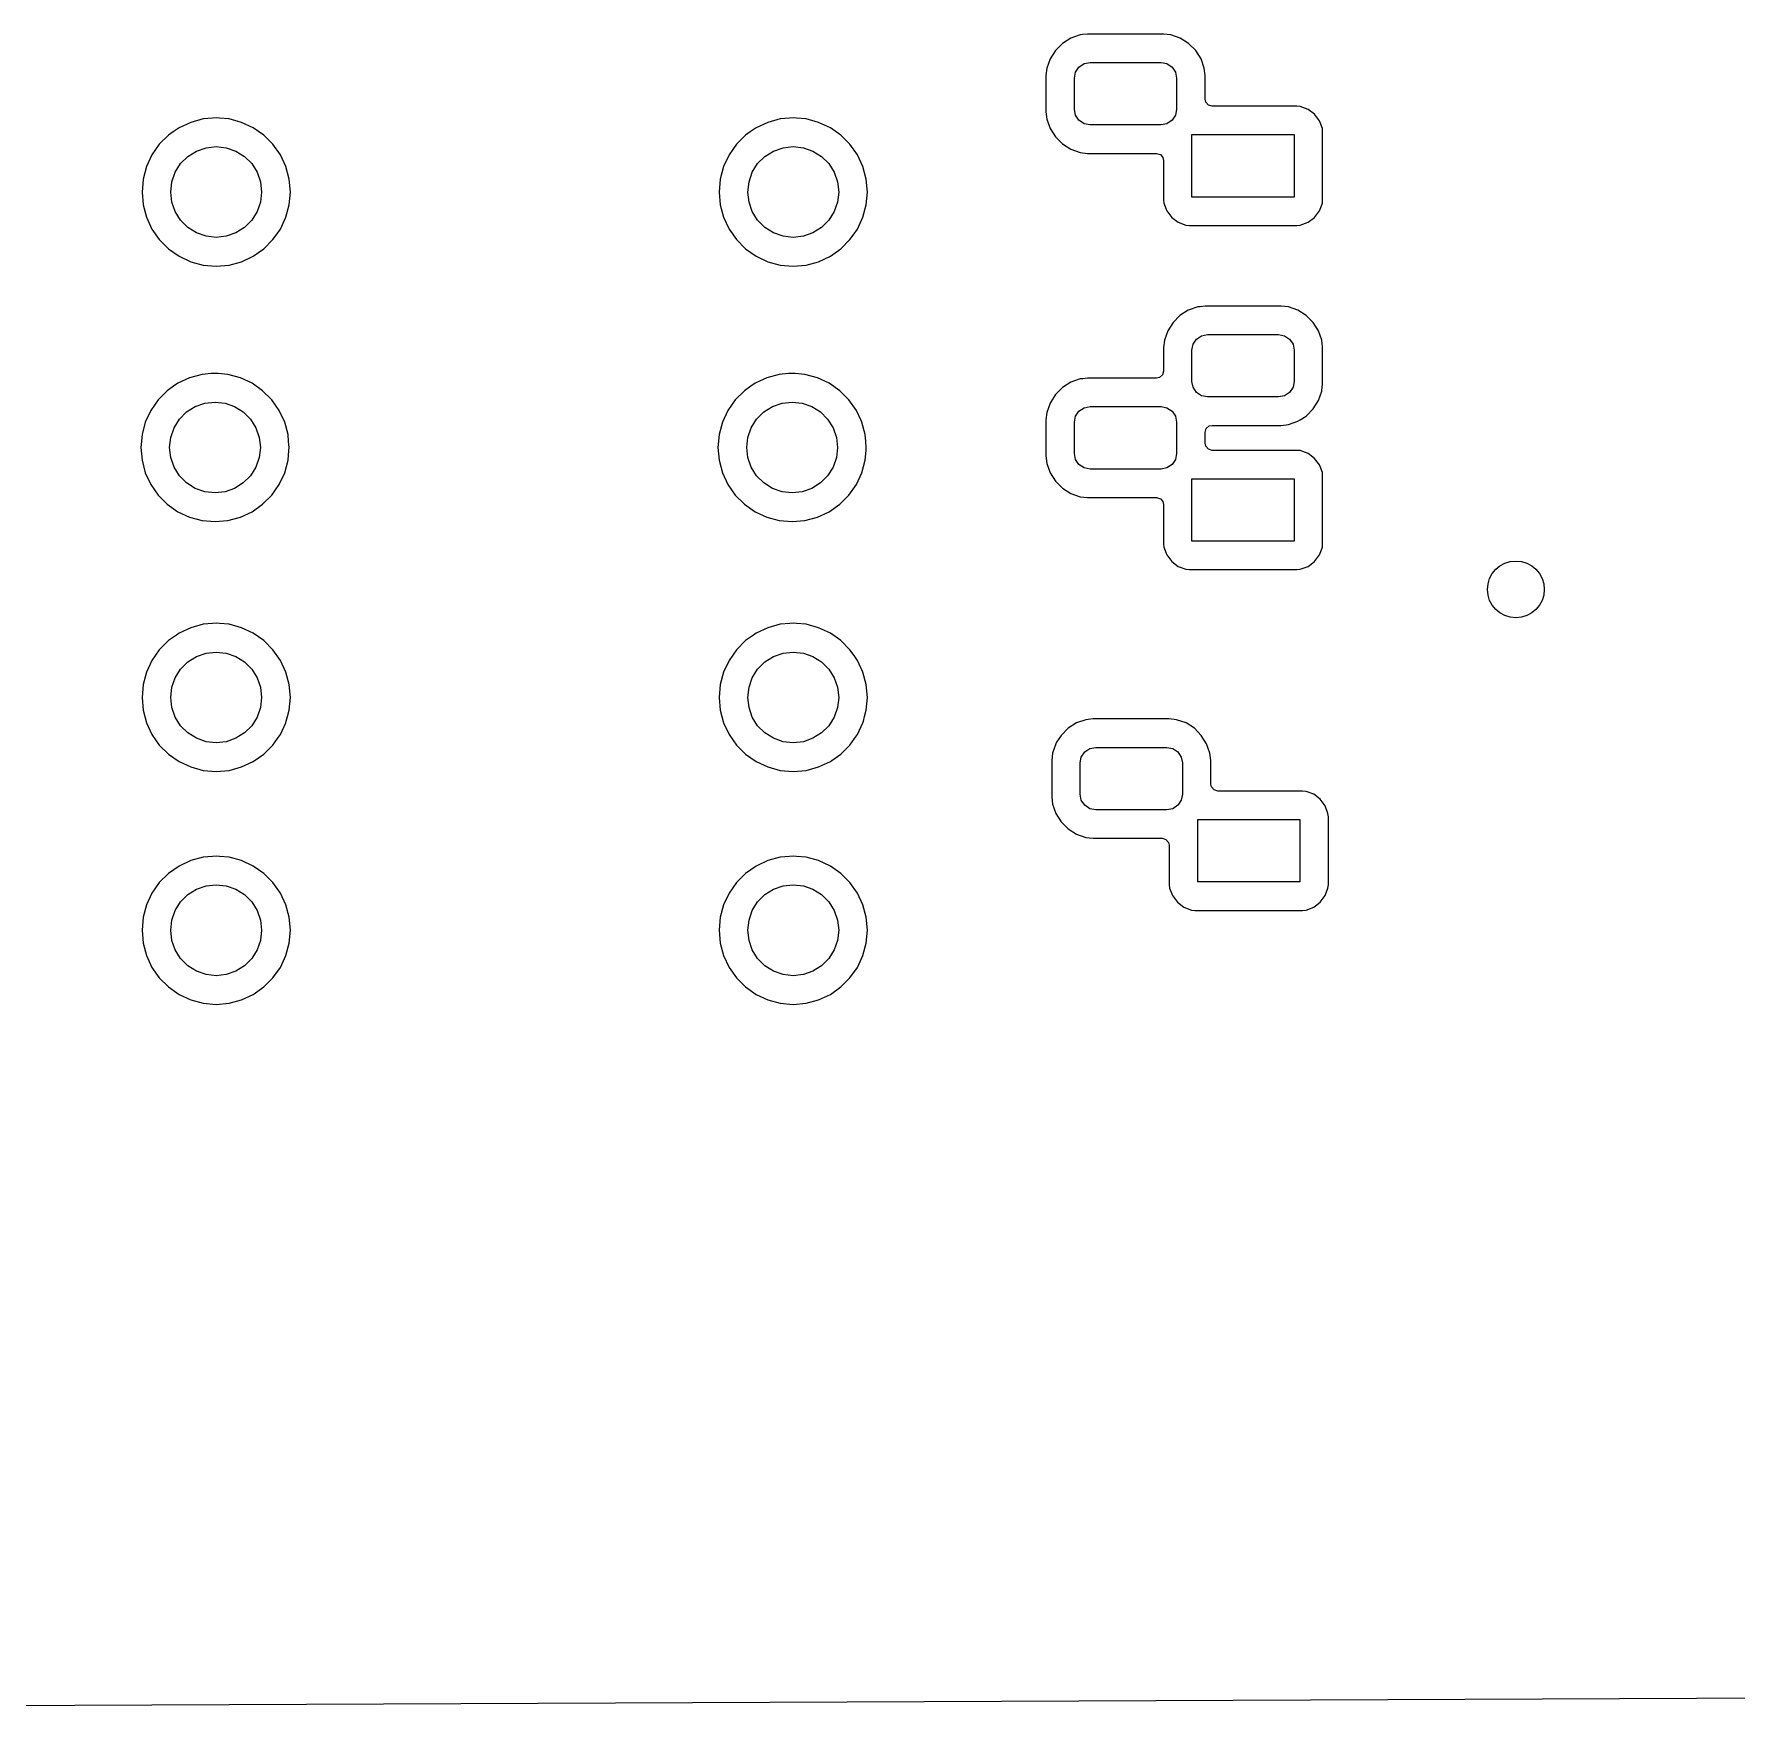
# Model space of a CAD drawing. Extents: x -0.07 to 4.53, y -0.19 to 2.96.
# Drawn here: x 1.738 to 2.919, y -0.191 to 0.969 of the extents above; entities that cross this region are included whole.
import ezdxf

# ---------------------------------------------------------------- set-up
doc = ezdxf.new("R2010")
doc.units = 0
doc.header["$MEASUREMENT"] = 0
doc.layers.add('BLACK', color=7, linetype='CONTINUOUS')

msp = doc.modelspace()

# ---------------------------------------------------------------- linework, layer by layer
at = {"layer": 'BLACK', "linetype": 'CONTINUOUS'}
for p, q in [((2.4634, 0.9687), (2.4569, 0.9665)), ((2.4651, 0.9689), (2.4634, 0.9687)), ((2.4634, 0.9687), (2.4634, 0.9687)), ((2.4634, 0.9687), (2.4634, 0.9687)), ((2.4686, 0.9693), (2.4651, 0.9689)), ((2.5212, 0.9693), (2.4686, 0.9693)), ((2.4686, 0.9693), (2.4686, 0.9693)), ((2.4686, 0.9693), (2.4686, 0.9693)), ((2.5263, 0.9687), (2.5212, 0.9693)), ((2.5212, 0.9693), (2.5212, 0.9693)), ((2.5212, 0.9693), (2.5212, 0.9693)), ((2.5328, 0.9665), (2.5263, 0.9687)), ((2.4463, 0.9579), (2.4426, 0.9521)), ((2.4511, 0.9628), (2.4463, 0.9579)), ((2.4569, 0.9665), (2.4511, 0.9628)), ((2.4511, 0.9628), (2.4511, 0.9628)), ((2.5386, 0.9628), (2.5328, 0.9665)), ((2.5435, 0.9579), (2.5386, 0.9628)), ((2.5472, 0.9521), (2.5435, 0.9579)), ((2.4403, 0.9456), (2.4397, 0.9405)), ((2.4426, 0.9521), (2.4403, 0.9456)), ((2.4403, 0.9456), (2.4403, 0.9456)), ((2.4603, 0.9429), (2.4626, 0.9464)), ((2.4626, 0.9464), (2.4661, 0.9488)), ((2.4661, 0.9488), (2.4703, 0.9496)), ((2.4703, 0.9496), (2.5195, 0.9496)), ((2.5195, 0.9496), (2.5236, 0.9488)), ((2.5236, 0.9488), (2.5271, 0.9464)), ((2.5271, 0.9464), (2.5295, 0.9429)), ((2.5494, 0.9456), (2.5472, 0.9521)), ((2.55, 0.9405), (2.5494, 0.9456)), ((2.5494, 0.9456), (2.5494, 0.9456)), ((2.4397, 0.9405), (2.4397, 0.9154)), ((2.4594, 0.9388), (2.4603, 0.9429)), ((2.4594, 0.9171), (2.4594, 0.9388)), ((2.5295, 0.9429), (2.5303, 0.9388)), ((2.5303, 0.9388), (2.5303, 0.9171)), ((2.55, 0.9242), (2.55, 0.9405)), ((2.55, 0.9405), (2.55, 0.9405)), ((2.5505, 0.9222), (2.55, 0.9242)), ((2.5523, 0.9201), (2.5505, 0.9222)), ((1.8556, 0.9105), (1.847, 0.9081)), ((1.862, 0.911), (1.8556, 0.9105)), ((1.8646, 0.9112), (1.862, 0.911)), ((1.8668, 0.911), (1.8646, 0.9112)), ((1.8646, 0.9112), (1.8646, 0.9112)), ((1.8735, 0.9105), (1.8668, 0.911)), ((1.8821, 0.9081), (1.8735, 0.9105)), ((2.2556, 0.9105), (2.247, 0.9081)), ((2.262, 0.911), (2.2556, 0.9105)), ((2.2646, 0.9112), (2.262, 0.911)), ((2.2668, 0.911), (2.2646, 0.9112)), ((2.2646, 0.9112), (2.2646, 0.9112)), ((2.2735, 0.9105), (2.2668, 0.911)), ((2.2821, 0.9081), (2.2735, 0.9105)), ((2.4397, 0.9154), (2.4403, 0.9103)), ((2.4403, 0.9103), (2.4403, 0.9103)), ((2.4403, 0.9103), (2.4426, 0.9038)), ((2.4603, 0.913), (2.4594, 0.9171)), ((2.4626, 0.9095), (2.4603, 0.913)), ((2.4661, 0.9071), (2.4626, 0.9095)), ((2.5271, 0.9095), (2.5236, 0.9071)), ((2.5295, 0.913), (2.5271, 0.9095)), ((2.5303, 0.9171), (2.5295, 0.913)), ((2.5549, 0.9193), (2.5523, 0.9201)), ((2.6137, 0.9193), (2.5549, 0.9193)), ((2.616, 0.9191), (2.6137, 0.9193)), ((2.6214, 0.9171), (2.616, 0.9191)), ((2.6259, 0.9137), (2.6214, 0.9171)), ((2.6293, 0.9091), (2.6259, 0.9137)), ((2.6313, 0.9038), (2.6293, 0.9091)), ((1.8315, 0.8992), (1.8252, 0.8929)), ((1.8348, 0.9015), (1.8315, 0.8992)), ((1.8389, 0.9044), (1.8348, 0.9015)), ((1.847, 0.9081), (1.8389, 0.9044)), ((1.8903, 0.9044), (1.8821, 0.9081)), ((1.8976, 0.8992), (1.8903, 0.9044)), ((1.9039, 0.8929), (1.8976, 0.8992)), ((2.2315, 0.8992), (2.2252, 0.8929)), ((2.2348, 0.9015), (2.2315, 0.8992)), ((2.2389, 0.9044), (2.2348, 0.9015)), ((2.247, 0.9081), (2.2389, 0.9044)), ((2.2903, 0.9044), (2.2821, 0.9081)), ((2.2976, 0.8992), (2.2903, 0.9044)), ((2.3039, 0.8929), (2.2976, 0.8992)), ((2.4426, 0.9038), (2.4463, 0.898)), ((2.4463, 0.898), (2.4511, 0.8931)), ((2.4703, 0.9063), (2.4661, 0.9071)), ((2.5195, 0.9063), (2.4703, 0.9063)), ((2.5236, 0.9071), (2.5195, 0.9063)), ((2.5409, 0.8563), (2.5409, 0.8996)), ((2.5409, 0.8996), (2.6118, 0.8996)), ((2.6118, 0.8996), (2.6118, 0.8563)), ((2.6315, 0.9015), (2.6313, 0.9038)), ((2.6315, 0.8544), (2.6315, 0.9015)), ((1.8201, 0.8855), (1.8163, 0.8774)), ((1.8252, 0.8929), (1.8201, 0.8855)), ((1.8201, 0.8855), (1.8201, 0.8855)), ((1.8449, 0.8845), (1.8509, 0.8882)), ((1.8509, 0.8882), (1.8576, 0.8905)), ((1.8576, 0.8905), (1.8646, 0.8913)), ((1.8646, 0.8913), (1.8716, 0.8905)), ((1.8716, 0.8905), (1.8782, 0.8882)), ((1.8782, 0.8882), (1.8842, 0.8845)), ((1.9091, 0.8855), (1.9039, 0.8929)), ((1.9129, 0.8774), (1.9091, 0.8855)), ((2.2201, 0.8855), (2.2163, 0.8774)), ((2.2252, 0.8929), (2.2201, 0.8855)), ((2.2201, 0.8855), (2.2201, 0.8855)), ((2.2449, 0.8845), (2.2509, 0.8882)), ((2.2509, 0.8882), (2.2576, 0.8905)), ((2.2576, 0.8905), (2.2646, 0.8913)), ((2.2646, 0.8913), (2.2716, 0.8905)), ((2.2716, 0.8905), (2.2782, 0.8882)), ((2.2782, 0.8882), (2.2842, 0.8845)), ((2.3091, 0.8855), (2.3039, 0.8929)), ((2.3129, 0.8774), (2.3091, 0.8855)), ((2.4511, 0.8931), (2.4569, 0.8894)), ((2.4569, 0.8894), (2.4634, 0.8872)), ((2.4634, 0.8872), (2.4634, 0.8872)), ((2.4634, 0.8872), (2.4686, 0.8866)), ((2.4686, 0.8866), (2.5164, 0.8866)), ((2.5164, 0.8866), (2.519, 0.8858)), ((2.519, 0.8858), (2.5208, 0.8837)), ((1.8163, 0.8774), (1.814, 0.8688)), ((1.8163, 0.8774), (1.8163, 0.8774)), ((1.8339, 0.8669), (1.8362, 0.8735)), ((1.8362, 0.8735), (1.8399, 0.8795)), ((1.8399, 0.8795), (1.8449, 0.8845)), ((1.8842, 0.8845), (1.8892, 0.8795)), ((1.8892, 0.8795), (1.8929, 0.8735)), ((1.8929, 0.8735), (1.8953, 0.8669)), ((1.9152, 0.8688), (1.9129, 0.8774)), ((2.2163, 0.8774), (2.214, 0.8688)), ((2.2163, 0.8774), (2.2163, 0.8774)), ((2.2339, 0.8669), (2.2362, 0.8735)), ((2.2362, 0.8735), (2.2399, 0.8795)), ((2.2399, 0.8795), (2.2449, 0.8845)), ((2.2842, 0.8845), (2.2892, 0.8795)), ((2.2892, 0.8795), (2.2929, 0.8735)), ((2.2929, 0.8735), (2.2953, 0.8669)), ((2.3152, 0.8688), (2.3129, 0.8774)), ((2.5208, 0.8837), (2.5212, 0.8817)), ((2.5212, 0.8817), (2.5212, 0.8544)), ((1.814, 0.8688), (1.8132, 0.8598)), ((1.814, 0.8688), (1.814, 0.8688)), ((1.8331, 0.8598), (1.8339, 0.8669)), ((1.8953, 0.8669), (1.8961, 0.8598)), ((1.916, 0.8598), (1.9152, 0.8688)), ((2.214, 0.8688), (2.2132, 0.8598)), ((2.214, 0.8688), (2.214, 0.8688)), ((2.2331, 0.8598), (2.2339, 0.8669)), ((2.2953, 0.8669), (2.2961, 0.8598)), ((2.316, 0.8598), (2.3152, 0.8688)), ((1.8132, 0.8598), (1.8132, 0.8598)), ((1.8132, 0.8598), (1.814, 0.8509)), ((1.814, 0.8509), (1.814, 0.8509)), ((1.814, 0.8509), (1.8163, 0.8423)), ((1.8339, 0.8528), (1.8331, 0.8598)), ((1.8362, 0.8462), (1.8339, 0.8528)), ((1.8953, 0.8528), (1.8929, 0.8462)), ((1.8961, 0.8598), (1.8953, 0.8528)), ((1.9129, 0.8423), (1.9152, 0.8509)), ((1.9152, 0.8509), (1.916, 0.8598)), ((1.916, 0.8598), (1.916, 0.8598)), ((2.2132, 0.8598), (2.214, 0.8509)), ((2.2132, 0.8598), (2.2132, 0.8598)), ((2.214, 0.8509), (2.214, 0.8509)), ((2.214, 0.8509), (2.2163, 0.8423)), ((2.2339, 0.8528), (2.2331, 0.8598)), ((2.2362, 0.8462), (2.2339, 0.8528)), ((2.2953, 0.8528), (2.2929, 0.8462)), ((2.2961, 0.8598), (2.2953, 0.8528)), ((2.3129, 0.8423), (2.3152, 0.8509)), ((2.3152, 0.8509), (2.316, 0.8598)), ((2.5212, 0.8544), (2.5212, 0.8544)), ((2.5212, 0.8544), (2.5215, 0.8521)), ((2.5215, 0.8521), (2.5235, 0.8468)), ((2.6118, 0.8563), (2.5409, 0.8563)), ((2.6293, 0.8468), (2.6313, 0.8521)), ((2.6313, 0.8521), (2.6314, 0.8535)), ((2.6314, 0.8535), (2.6315, 0.8544)), ((1.8163, 0.8423), (1.8163, 0.8423)), ((1.8163, 0.8423), (1.8201, 0.8341)), ((1.8399, 0.8402), (1.8362, 0.8462)), ((1.8449, 0.8352), (1.8399, 0.8402)), ((1.8892, 0.8402), (1.8842, 0.8352)), ((1.8929, 0.8462), (1.8892, 0.8402)), ((1.9091, 0.8341), (1.9129, 0.8423)), ((2.2163, 0.8423), (2.2163, 0.8423)), ((2.2163, 0.8423), (2.2201, 0.8341)), ((2.2399, 0.8402), (2.2362, 0.8462)), ((2.2449, 0.8352), (2.2399, 0.8402)), ((2.2892, 0.8402), (2.2842, 0.8352)), ((2.2929, 0.8462), (2.2892, 0.8402)), ((2.3091, 0.8341), (2.3129, 0.8423)), ((2.5235, 0.8468), (2.5235, 0.8468)), ((2.5235, 0.8468), (2.5269, 0.8422)), ((2.5269, 0.8422), (2.5269, 0.8422)), ((2.5269, 0.8422), (2.5314, 0.8388)), ((2.5314, 0.8388), (2.5314, 0.8388)), ((2.5314, 0.8388), (2.5367, 0.8368)), ((2.616, 0.8368), (2.6214, 0.8388)), ((2.6214, 0.8388), (2.6259, 0.8422)), ((2.6214, 0.8388), (2.6214, 0.8388)), ((2.6259, 0.8422), (2.6293, 0.8468)), ((2.6259, 0.8422), (2.6259, 0.8422)), ((2.6293, 0.8468), (2.6293, 0.8468)), ((1.8201, 0.8341), (1.8201, 0.8341)), ((1.8201, 0.8341), (1.8252, 0.8268)), ((1.8252, 0.8268), (1.8315, 0.8205)), ((1.8509, 0.8315), (1.8449, 0.8352)), ((1.8576, 0.8291), (1.8509, 0.8315)), ((1.8646, 0.8283), (1.8576, 0.8291)), ((1.8716, 0.8291), (1.8646, 0.8283)), ((1.8782, 0.8315), (1.8716, 0.8291)), ((1.8842, 0.8352), (1.8782, 0.8315)), ((1.8976, 0.8205), (1.9039, 0.8268)), ((1.9039, 0.8268), (1.9062, 0.83)), ((1.9062, 0.83), (1.9091, 0.8341)), ((2.2201, 0.8341), (2.2201, 0.8341)), ((2.2201, 0.8341), (2.2252, 0.8268)), ((2.2252, 0.8268), (2.2315, 0.8205)), ((2.2509, 0.8315), (2.2449, 0.8352)), ((2.2576, 0.8291), (2.2509, 0.8315)), ((2.2646, 0.8283), (2.2576, 0.8291)), ((2.2716, 0.8291), (2.2646, 0.8283)), ((2.2782, 0.8315), (2.2716, 0.8291)), ((2.2842, 0.8352), (2.2782, 0.8315)), ((2.2976, 0.8205), (2.3039, 0.8268)), ((2.3039, 0.8268), (2.3062, 0.83)), ((2.3062, 0.83), (2.3091, 0.8341)), ((2.5367, 0.8368), (2.5367, 0.8368)), ((2.5367, 0.8368), (2.5391, 0.8366)), ((2.5391, 0.8366), (2.5391, 0.8366)), ((2.5391, 0.8366), (2.5391, 0.8366)), ((2.5391, 0.8366), (2.5391, 0.8366)), ((2.5391, 0.8366), (2.5391, 0.8366)), ((2.5391, 0.8366), (2.6137, 0.8366)), ((2.6137, 0.8366), (2.616, 0.8368)), ((2.6137, 0.8366), (2.6137, 0.8366)), ((1.8315, 0.8205), (1.8389, 0.8153)), ((1.8389, 0.8153), (1.8389, 0.8153)), ((1.8389, 0.8153), (1.847, 0.8115)), ((1.8821, 0.8115), (1.8903, 0.8153)), ((1.8903, 0.8153), (1.8976, 0.8205)), ((1.8903, 0.8153), (1.8903, 0.8153)), ((2.2315, 0.8205), (2.2389, 0.8153)), ((2.2389, 0.8153), (2.2389, 0.8153)), ((2.2389, 0.8153), (2.247, 0.8115)), ((2.2821, 0.8115), (2.2903, 0.8153)), ((2.2903, 0.8153), (2.292, 0.8165)), ((2.2903, 0.8153), (2.2903, 0.8153)), ((2.292, 0.8165), (2.2976, 0.8205)), ((1.847, 0.8115), (1.847, 0.8115)), ((1.847, 0.8115), (1.8556, 0.8092)), ((1.8556, 0.8092), (1.8556, 0.8092)), ((1.8556, 0.8092), (1.8646, 0.8084)), ((1.8646, 0.8084), (1.8735, 0.8092)), ((1.8646, 0.8084), (1.8646, 0.8084)), ((1.8646, 0.8084), (1.8646, 0.8084)), ((1.8735, 0.8092), (1.8821, 0.8115)), ((1.8735, 0.8092), (1.8735, 0.8092)), ((1.8821, 0.8115), (1.8821, 0.8115)), ((2.247, 0.8115), (2.247, 0.8115)), ((2.247, 0.8115), (2.2556, 0.8092)), ((2.2556, 0.8092), (2.2556, 0.8092)), ((2.2556, 0.8092), (2.2646, 0.8084)), ((2.2646, 0.8084), (2.2735, 0.8092)), ((2.2646, 0.8084), (2.2646, 0.8084)), ((2.2646, 0.8084), (2.2646, 0.8084)), ((2.2735, 0.8092), (2.2821, 0.8115)), ((2.2735, 0.8092), (2.2735, 0.8092)), ((2.2821, 0.8115), (2.2821, 0.8115)), ((2.5449, 0.7802), (2.5384, 0.7779)), ((2.5466, 0.7803), (2.5449, 0.7802)), ((2.5449, 0.7802), (2.5449, 0.7802)), ((2.5449, 0.7802), (2.5449, 0.7802)), ((2.5501, 0.7807), (2.5466, 0.7803)), ((2.6027, 0.7807), (2.5501, 0.7807)), ((2.5501, 0.7807), (2.5501, 0.7807)), ((2.5501, 0.7807), (2.5501, 0.7807)), ((2.6078, 0.7802), (2.6027, 0.7807)), ((2.6027, 0.7807), (2.6027, 0.7807)), ((2.6027, 0.7807), (2.6027, 0.7807)), ((2.6143, 0.7779), (2.6078, 0.7802)), ((2.5278, 0.7694), (2.5241, 0.7635)), ((2.5326, 0.7742), (2.5278, 0.7694)), ((2.5384, 0.7779), (2.5326, 0.7742)), ((2.5326, 0.7742), (2.5326, 0.7742)), ((2.6201, 0.7742), (2.6143, 0.7779)), ((2.625, 0.7694), (2.6201, 0.7742)), ((2.6287, 0.7635), (2.625, 0.7694)), ((2.5218, 0.757), (2.5212, 0.7519)), ((2.5241, 0.7635), (2.5218, 0.757)), ((2.5218, 0.757), (2.5218, 0.757)), ((2.5418, 0.7543), (2.5441, 0.7579)), ((2.5441, 0.7579), (2.5476, 0.7602)), ((2.5476, 0.7602), (2.5518, 0.761)), ((2.5518, 0.761), (2.601, 0.761)), ((2.601, 0.761), (2.6051, 0.7602)), ((2.6051, 0.7602), (2.6086, 0.7579)), ((2.6086, 0.7579), (2.611, 0.7543)), ((2.6309, 0.757), (2.6287, 0.7635)), ((2.6314, 0.7525), (2.6309, 0.757)), ((2.5212, 0.7519), (2.5212, 0.7356)), ((2.5409, 0.7502), (2.5418, 0.7543)), ((2.5409, 0.7285), (2.5409, 0.7502)), ((2.611, 0.7543), (2.6118, 0.7502)), ((2.6118, 0.7502), (2.6118, 0.7285)), ((2.6315, 0.7519), (2.6314, 0.7525)), ((2.6315, 0.7268), (2.6315, 0.7519)), ((2.6315, 0.7519), (2.6315, 0.7519)), ((1.8549, 0.7333), (1.8462, 0.731)), ((1.8612, 0.7339), (1.8549, 0.7333)), ((1.8638, 0.7341), (1.8612, 0.7339)), ((1.866, 0.7339), (1.8638, 0.7341)), ((1.8638, 0.7341), (1.8638, 0.7341)), ((1.8727, 0.7333), (1.866, 0.7339)), ((1.8814, 0.731), (1.8727, 0.7333)), ((2.2549, 0.7333), (2.2462, 0.731)), ((2.2612, 0.7339), (2.2549, 0.7333)), ((2.2638, 0.7341), (2.2612, 0.7339)), ((2.266, 0.7339), (2.2638, 0.7341)), ((2.2638, 0.7341), (2.2638, 0.7341)), ((2.2727, 0.7333), (2.266, 0.7339)), ((2.2814, 0.731), (2.2727, 0.7333)), ((2.5205, 0.733), (2.5184, 0.7312)), ((2.5212, 0.7356), (2.5205, 0.733)), ((1.8307, 0.722), (1.8244, 0.7157)), ((1.8351, 0.7251), (1.8307, 0.722)), ((1.8381, 0.7272), (1.8351, 0.7251)), ((1.8462, 0.731), (1.8381, 0.7272)), ((1.8895, 0.7272), (1.8814, 0.731)), ((1.8968, 0.722), (1.8895, 0.7272)), ((1.9032, 0.7157), (1.8968, 0.722)), ((2.2307, 0.722), (2.2244, 0.7157)), ((2.2351, 0.7251), (2.2307, 0.722)), ((2.2381, 0.7272), (2.2351, 0.7251)), ((2.2462, 0.731), (2.2381, 0.7272)), ((2.2895, 0.7272), (2.2814, 0.731)), ((2.2968, 0.722), (2.2895, 0.7272)), ((2.3032, 0.7157), (2.2968, 0.722)), ((2.4511, 0.7242), (2.4463, 0.7194)), ((2.4569, 0.7279), (2.4511, 0.7242)), ((2.4634, 0.7302), (2.4569, 0.7279)), ((2.4653, 0.7304), (2.4634, 0.7302)), ((2.4634, 0.7302), (2.4634, 0.7302)), ((2.4634, 0.7302), (2.4634, 0.7302)), ((2.4686, 0.7307), (2.4653, 0.7304)), ((2.5164, 0.7307), (2.4686, 0.7307)), ((2.4686, 0.7307), (2.4686, 0.7307)), ((2.5184, 0.7312), (2.5164, 0.7307)), ((2.5418, 0.7244), (2.5409, 0.7285)), ((2.5441, 0.7209), (2.5418, 0.7244)), ((2.5476, 0.7185), (2.5441, 0.7209)), ((2.6086, 0.7209), (2.6051, 0.7185)), ((2.611, 0.7244), (2.6086, 0.7209)), ((2.6118, 0.7285), (2.611, 0.7244)), ((2.6287, 0.7152), (2.6309, 0.7217)), ((2.6309, 0.7217), (2.631, 0.722)), ((2.631, 0.722), (2.6315, 0.7268)), ((2.6315, 0.7268), (2.6315, 0.7268)), ((1.8193, 0.7084), (1.8155, 0.7003)), ((1.8244, 0.7157), (1.8193, 0.7084)), ((1.8193, 0.7084), (1.8193, 0.7084)), ((1.8441, 0.7073), (1.8501, 0.7111)), ((1.8501, 0.7111), (1.8568, 0.7134)), ((1.8568, 0.7134), (1.8638, 0.7142)), ((1.8638, 0.7142), (1.8708, 0.7134)), ((1.8708, 0.7134), (1.8774, 0.7111)), ((1.8774, 0.7111), (1.8834, 0.7073)), ((1.9083, 0.7084), (1.9032, 0.7157)), ((1.9121, 0.7003), (1.9083, 0.7084)), ((2.2193, 0.7084), (2.2155, 0.7003)), ((2.2244, 0.7157), (2.2193, 0.7084)), ((2.2193, 0.7084), (2.2193, 0.7084)), ((2.2441, 0.7073), (2.2501, 0.7111)), ((2.2501, 0.7111), (2.2568, 0.7134)), ((2.2568, 0.7134), (2.2638, 0.7142)), ((2.2638, 0.7142), (2.2708, 0.7134)), ((2.2708, 0.7134), (2.2774, 0.7111)), ((2.2774, 0.7111), (2.2834, 0.7073)), ((2.3083, 0.7084), (2.3032, 0.7157)), ((2.3113, 0.7019), (2.3083, 0.7084)), ((2.4426, 0.7135), (2.4403, 0.707)), ((2.444, 0.7157), (2.4426, 0.7135)), ((2.4463, 0.7194), (2.444, 0.7157)), ((2.4626, 0.7079), (2.4661, 0.7102)), ((2.4661, 0.7102), (2.4703, 0.711)), ((2.4703, 0.711), (2.5195, 0.711)), ((2.5195, 0.711), (2.5236, 0.7102)), ((2.5236, 0.7102), (2.5271, 0.7079)), ((2.5518, 0.7177), (2.5476, 0.7185)), ((2.601, 0.7177), (2.5518, 0.7177)), ((2.6051, 0.7185), (2.601, 0.7177)), ((2.6201, 0.7045), (2.625, 0.7094)), ((2.625, 0.7094), (2.6287, 0.7152)), ((1.8155, 0.7003), (1.8132, 0.6916)), ((1.8155, 0.7003), (1.8155, 0.7003)), ((1.8354, 0.6963), (1.8392, 0.7023)), ((1.8392, 0.7023), (1.8441, 0.7073)), ((1.8834, 0.7073), (1.8884, 0.7023)), ((1.8884, 0.7023), (1.8922, 0.6963)), ((1.9144, 0.6916), (1.9121, 0.7003)), ((2.2155, 0.7003), (2.2132, 0.6916)), ((2.2155, 0.7003), (2.2155, 0.7003)), ((2.2354, 0.6963), (2.2392, 0.7023)), ((2.2392, 0.7023), (2.2441, 0.7073)), ((2.2834, 0.7073), (2.2884, 0.7023)), ((2.2884, 0.7023), (2.2922, 0.6963)), ((2.3121, 0.7003), (2.3113, 0.7019)), ((2.3144, 0.6916), (2.3121, 0.7003)), ((2.4403, 0.707), (2.4397, 0.7019)), ((2.4397, 0.7019), (2.4397, 0.6768)), ((2.4403, 0.707), (2.4403, 0.707)), ((2.4594, 0.7002), (2.4603, 0.7043)), ((2.4594, 0.6785), (2.4594, 0.7002)), ((2.4603, 0.7043), (2.4626, 0.7079)), ((2.5271, 0.7079), (2.5295, 0.7043)), ((2.5295, 0.7043), (2.5303, 0.7002)), ((2.5303, 0.7002), (2.5303, 0.6785)), ((2.5508, 0.6958), (2.5529, 0.6976)), ((2.5529, 0.6976), (2.5549, 0.698)), ((2.5549, 0.698), (2.6027, 0.698)), ((2.6027, 0.698), (2.6078, 0.6986)), ((2.6078, 0.6986), (2.6143, 0.7009)), ((2.6078, 0.6986), (2.6078, 0.6986)), ((2.6143, 0.7009), (2.616, 0.7019)), ((2.616, 0.7019), (2.6201, 0.7045)), ((1.8132, 0.6916), (1.8124, 0.6827)), ((1.8132, 0.6916), (1.8132, 0.6916)), ((1.8323, 0.6827), (1.8331, 0.6897)), ((1.8331, 0.6897), (1.8354, 0.6963)), ((1.8922, 0.6963), (1.8945, 0.6897)), ((1.8945, 0.6897), (1.8953, 0.6827)), ((1.9148, 0.6868), (1.9144, 0.6916)), ((1.9152, 0.6827), (1.9148, 0.6868)), ((2.2132, 0.6916), (2.2124, 0.6827)), ((2.2132, 0.6916), (2.2132, 0.6916)), ((2.2323, 0.6827), (2.2331, 0.6897)), ((2.2331, 0.6897), (2.2354, 0.6963)), ((2.2922, 0.6963), (2.2945, 0.6897)), ((2.2945, 0.6897), (2.2953, 0.6827)), ((2.3148, 0.6868), (2.3144, 0.6916)), ((2.3152, 0.6827), (2.3148, 0.6868)), ((2.55, 0.6931), (2.5508, 0.6958)), ((2.55, 0.6874), (2.55, 0.6931)), ((2.55, 0.6856), (2.55, 0.6874)), ((2.5505, 0.6836), (2.55, 0.6856)), ((1.8124, 0.6827), (1.8132, 0.6738)), ((1.8124, 0.6827), (1.8124, 0.6827)), ((1.8132, 0.6738), (1.8132, 0.6738)), ((1.8132, 0.6738), (1.8155, 0.6651)), ((1.8331, 0.6757), (1.8323, 0.6827)), ((1.8354, 0.669), (1.8331, 0.6757)), ((1.8945, 0.6757), (1.8922, 0.669)), ((1.8953, 0.6827), (1.8945, 0.6757)), ((1.9121, 0.6651), (1.9144, 0.6738)), ((1.9144, 0.6738), (1.915, 0.6807)), ((1.915, 0.6807), (1.9152, 0.6827)), ((1.9152, 0.6827), (1.9152, 0.6827)), ((2.2124, 0.6827), (2.2132, 0.6738)), ((2.2124, 0.6827), (2.2124, 0.6827)), ((2.2132, 0.6738), (2.2132, 0.6738)), ((2.2132, 0.6738), (2.2155, 0.6651)), ((2.2331, 0.6757), (2.2323, 0.6827)), ((2.2354, 0.669), (2.2331, 0.6757)), ((2.2945, 0.6757), (2.2922, 0.669)), ((2.2953, 0.6827), (2.2945, 0.6757)), ((2.3121, 0.6651), (2.3144, 0.6738)), ((2.3144, 0.6738), (2.315, 0.6807)), ((2.315, 0.6807), (2.3152, 0.6827)), ((2.3152, 0.6827), (2.3152, 0.6827)), ((2.4397, 0.6768), (2.4403, 0.6717)), ((2.4603, 0.6744), (2.4594, 0.6785)), ((2.4626, 0.6709), (2.4603, 0.6744)), ((2.5295, 0.6744), (2.5271, 0.6709)), ((2.5303, 0.6785), (2.5295, 0.6744)), ((2.5523, 0.6815), (2.5505, 0.6836)), ((2.5549, 0.6807), (2.5523, 0.6815)), ((2.6137, 0.6807), (2.5549, 0.6807)), ((2.616, 0.6805), (2.6137, 0.6807)), ((2.6214, 0.6785), (2.616, 0.6805)), ((2.6259, 0.6751), (2.6214, 0.6785)), ((2.6293, 0.6706), (2.6259, 0.6751)), ((1.8155, 0.6651), (1.8155, 0.6651)), ((1.8155, 0.6651), (1.8193, 0.657)), ((1.8392, 0.663), (1.8354, 0.669)), ((1.8441, 0.6581), (1.8392, 0.663)), ((1.8884, 0.663), (1.8834, 0.6581)), ((1.8922, 0.669), (1.8884, 0.663)), ((1.9083, 0.657), (1.9121, 0.6651)), ((2.2155, 0.6651), (2.2155, 0.6651)), ((2.2155, 0.6651), (2.2193, 0.657)), ((2.2392, 0.663), (2.2354, 0.669)), ((2.2441, 0.6581), (2.2392, 0.663)), ((2.2884, 0.663), (2.2834, 0.6581)), ((2.2922, 0.669), (2.2884, 0.663)), ((2.3083, 0.657), (2.3121, 0.6651)), ((2.4403, 0.6717), (2.4403, 0.6717)), ((2.4403, 0.6717), (2.4426, 0.6652)), ((2.4426, 0.6652), (2.4463, 0.6594)), ((2.4661, 0.6685), (2.4626, 0.6709)), ((2.4703, 0.6677), (2.4661, 0.6685)), ((2.5195, 0.6677), (2.4703, 0.6677)), ((2.5236, 0.6685), (2.5195, 0.6677)), ((2.5271, 0.6709), (2.5236, 0.6685)), ((2.5409, 0.6177), (2.5409, 0.661)), ((2.5409, 0.661), (2.6118, 0.661)), ((2.6118, 0.661), (2.6118, 0.6177)), ((2.6313, 0.6653), (2.6293, 0.6706)), ((2.6315, 0.6629), (2.6313, 0.6653)), ((2.6315, 0.6158), (2.6315, 0.6629)), ((1.8193, 0.657), (1.8193, 0.657)), ((1.8193, 0.657), (1.8244, 0.6496)), ((1.8244, 0.6496), (1.8307, 0.6433)), ((1.8501, 0.6543), (1.8441, 0.6581)), ((1.8568, 0.652), (1.8501, 0.6543)), ((1.8638, 0.6512), (1.8568, 0.652)), ((1.8708, 0.652), (1.8638, 0.6512)), ((1.8774, 0.6543), (1.8708, 0.652)), ((1.8834, 0.6581), (1.8774, 0.6543)), ((1.8968, 0.6433), (1.9032, 0.6496)), ((1.9032, 0.6496), (1.9083, 0.657)), ((1.9083, 0.657), (1.9083, 0.657)), ((2.2193, 0.657), (2.2193, 0.657)), ((2.2193, 0.657), (2.2244, 0.6496)), ((2.2244, 0.6496), (2.2307, 0.6433)), ((2.2501, 0.6543), (2.2441, 0.6581)), ((2.2568, 0.652), (2.2501, 0.6543)), ((2.2638, 0.6512), (2.2568, 0.652)), ((2.2708, 0.652), (2.2638, 0.6512)), ((2.2774, 0.6543), (2.2708, 0.652)), ((2.2834, 0.6581), (2.2774, 0.6543)), ((2.2968, 0.6433), (2.3032, 0.6496)), ((2.3032, 0.6496), (2.3083, 0.657)), ((2.3083, 0.657), (2.3083, 0.657)), ((2.4463, 0.6594), (2.4511, 0.6545)), ((2.4511, 0.6545), (2.4569, 0.6509)), ((2.4569, 0.6509), (2.4634, 0.6486)), ((1.8307, 0.6433), (1.8381, 0.6382)), ((1.8381, 0.6382), (1.8381, 0.6382)), ((1.8381, 0.6382), (1.8462, 0.6344)), ((1.8814, 0.6344), (1.8895, 0.6382)), ((1.8895, 0.6382), (1.8968, 0.6433)), ((1.8895, 0.6382), (1.8895, 0.6382)), ((2.2307, 0.6433), (2.2381, 0.6382)), ((2.2381, 0.6382), (2.2381, 0.6382)), ((2.2381, 0.6382), (2.2462, 0.6344)), ((2.2814, 0.6344), (2.2895, 0.6382)), ((2.2895, 0.6382), (2.2968, 0.6433)), ((2.2895, 0.6382), (2.2895, 0.6382)), ((2.4634, 0.6486), (2.4634, 0.6486)), ((2.4634, 0.6486), (2.4686, 0.648)), ((2.4686, 0.648), (2.5164, 0.648)), ((2.5164, 0.648), (2.519, 0.6472)), ((2.519, 0.6472), (2.5208, 0.6452)), ((2.5208, 0.6452), (2.5212, 0.6431)), ((2.5212, 0.6431), (2.5212, 0.6158)), ((1.8462, 0.6344), (1.8462, 0.6344)), ((1.8462, 0.6344), (1.8549, 0.6321)), ((1.8549, 0.6321), (1.8549, 0.6321)), ((1.8549, 0.6321), (1.8638, 0.6313)), ((1.8638, 0.6313), (1.8727, 0.6321)), ((1.8638, 0.6313), (1.8638, 0.6313)), ((1.8638, 0.6313), (1.8638, 0.6313)), ((1.8727, 0.6321), (1.8814, 0.6344)), ((1.8727, 0.6321), (1.8727, 0.6321)), ((1.8814, 0.6344), (1.8814, 0.6344)), ((2.2462, 0.6344), (2.2462, 0.6344)), ((2.2462, 0.6344), (2.2549, 0.6321)), ((2.2549, 0.6321), (2.2549, 0.6321)), ((2.2549, 0.6321), (2.2638, 0.6313)), ((2.2638, 0.6313), (2.2727, 0.6321)), ((2.2638, 0.6313), (2.2638, 0.6313)), ((2.2638, 0.6313), (2.2638, 0.6313)), ((2.2727, 0.6321), (2.2814, 0.6344)), ((2.2727, 0.6321), (2.2727, 0.6321)), ((2.2814, 0.6344), (2.2814, 0.6344)), ((2.5212, 0.6158), (2.5212, 0.6158)), ((2.5212, 0.6158), (2.5215, 0.6135)), ((2.6118, 0.6177), (2.5409, 0.6177)), ((2.6313, 0.6135), (2.6314, 0.6147)), ((2.6314, 0.6147), (2.6315, 0.6158)), ((2.5215, 0.6135), (2.5235, 0.6082)), ((2.5235, 0.6082), (2.5235, 0.6082)), ((2.5235, 0.6082), (2.5269, 0.6036)), ((2.5269, 0.6036), (2.5269, 0.6036)), ((2.5269, 0.6036), (2.5314, 0.6002)), ((2.6214, 0.6002), (2.6259, 0.6036)), ((2.6259, 0.6036), (2.6293, 0.6082)), ((2.6259, 0.6036), (2.6259, 0.6036)), ((2.6293, 0.6082), (2.6313, 0.6135)), ((2.6293, 0.6082), (2.6293, 0.6082)), ((2.5314, 0.6002), (2.5314, 0.6002)), ((2.5314, 0.6002), (2.5367, 0.5983)), ((2.5367, 0.5983), (2.5367, 0.5983)), ((2.5367, 0.5983), (2.5391, 0.598)), ((2.5391, 0.598), (2.5391, 0.598)), ((2.5391, 0.598), (2.5391, 0.598)), ((2.5391, 0.598), (2.5391, 0.598)), ((2.5391, 0.598), (2.5391, 0.598)), ((2.5391, 0.598), (2.6137, 0.598)), ((2.6137, 0.598), (2.616, 0.5983)), ((2.6137, 0.598), (2.6137, 0.598)), ((2.616, 0.5983), (2.6214, 0.6002)), ((2.6214, 0.6002), (2.6214, 0.6002)), ((1.847, 0.5577), (1.8389, 0.554)), ((1.8556, 0.5601), (1.847, 0.5577)), ((1.8621, 0.5606), (1.8556, 0.5601)), ((1.8646, 0.5608), (1.8621, 0.5606)), ((1.8668, 0.5606), (1.8646, 0.5608)), ((1.8646, 0.5608), (1.8646, 0.5608)), ((1.8735, 0.5601), (1.8668, 0.5606)), ((1.8821, 0.5577), (1.8735, 0.5601)), ((1.8903, 0.554), (1.8821, 0.5577)), ((2.247, 0.5577), (2.2389, 0.554)), ((2.2556, 0.5601), (2.247, 0.5577)), ((2.2621, 0.5606), (2.2556, 0.5601)), ((2.2646, 0.5608), (2.2621, 0.5606)), ((2.2668, 0.5606), (2.2646, 0.5608)), ((2.2646, 0.5608), (2.2646, 0.5608)), ((2.2735, 0.5601), (2.2668, 0.5606)), ((2.2821, 0.5577), (2.2735, 0.5601)), ((2.2903, 0.554), (2.2821, 0.5577)), ((1.8315, 0.5488), (1.8252, 0.5425)), ((1.837, 0.5527), (1.8315, 0.5488)), ((1.8389, 0.554), (1.837, 0.5527)), ((1.8976, 0.5488), (1.8903, 0.554)), ((1.9039, 0.5425), (1.8976, 0.5488)), ((2.2315, 0.5488), (2.2252, 0.5425)), ((2.237, 0.5527), (2.2315, 0.5488)), ((2.2389, 0.554), (2.237, 0.5527)), ((2.2976, 0.5488), (2.2903, 0.554)), ((2.3039, 0.5425), (2.2976, 0.5488)), ((1.8201, 0.5351), (1.8163, 0.527)), ((1.8252, 0.5425), (1.8201, 0.5351)), ((1.8201, 0.5351), (1.8201, 0.5351)), ((1.8399, 0.5291), (1.8449, 0.5341)), ((1.8449, 0.5341), (1.8509, 0.5378)), ((1.8509, 0.5378), (1.8576, 0.5402)), ((1.8576, 0.5402), (1.8646, 0.5409)), ((1.8646, 0.5409), (1.8716, 0.5402)), ((1.8716, 0.5402), (1.8782, 0.5378)), ((1.8782, 0.5378), (1.8842, 0.5341)), ((1.8842, 0.5341), (1.8892, 0.5291)), ((1.9091, 0.5351), (1.9039, 0.5425)), ((1.9129, 0.527), (1.9091, 0.5351)), ((2.2201, 0.5351), (2.2163, 0.527)), ((2.2252, 0.5425), (2.2201, 0.5351)), ((2.2201, 0.5351), (2.2201, 0.5351)), ((2.2399, 0.5291), (2.2449, 0.5341)), ((2.2449, 0.5341), (2.2509, 0.5378)), ((2.2509, 0.5378), (2.2576, 0.5402)), ((2.2576, 0.5402), (2.2646, 0.5409)), ((2.2646, 0.5409), (2.2716, 0.5402)), ((2.2716, 0.5402), (2.2782, 0.5378)), ((2.2782, 0.5378), (2.2842, 0.5341)), ((2.2842, 0.5341), (2.2892, 0.5291)), ((2.3067, 0.5385), (2.3039, 0.5425)), ((2.3091, 0.5351), (2.3067, 0.5385)), ((2.3129, 0.527), (2.3091, 0.5351)), ((1.8163, 0.527), (1.814, 0.5184)), ((1.8163, 0.527), (1.8163, 0.527)), ((1.8339, 0.5165), (1.8362, 0.5231)), ((1.8362, 0.5231), (1.8399, 0.5291)), ((1.8892, 0.5291), (1.8929, 0.5231)), ((1.8929, 0.5231), (1.8953, 0.5165)), ((1.9152, 0.5184), (1.9129, 0.527)), ((2.2163, 0.527), (2.214, 0.5184)), ((2.2163, 0.527), (2.2163, 0.527)), ((2.2339, 0.5165), (2.2362, 0.5231)), ((2.2362, 0.5231), (2.2399, 0.5291)), ((2.2892, 0.5291), (2.2929, 0.5231)), ((2.2929, 0.5231), (2.2953, 0.5165)), ((2.3152, 0.5184), (2.3129, 0.527)), ((1.814, 0.5184), (1.8132, 0.5094)), ((1.8132, 0.5094), (1.814, 0.5005)), ((1.8132, 0.5094), (1.8132, 0.5094)), ((1.814, 0.5184), (1.814, 0.5184)), ((1.8331, 0.5094), (1.8339, 0.5165)), ((1.8339, 0.5024), (1.8331, 0.5094)), ((1.8953, 0.5165), (1.8961, 0.5094)), ((1.8961, 0.5094), (1.8953, 0.5024)), ((1.916, 0.5094), (1.9152, 0.5184)), ((1.9152, 0.5005), (1.916, 0.5094)), ((1.916, 0.5094), (1.916, 0.5094)), ((2.214, 0.5184), (2.2132, 0.5094)), ((2.2132, 0.5094), (2.214, 0.5005)), ((2.2132, 0.5094), (2.2132, 0.5094)), ((2.214, 0.5184), (2.214, 0.5184)), ((2.2331, 0.5094), (2.2339, 0.5165)), ((2.2339, 0.5024), (2.2331, 0.5094)), ((2.2953, 0.5165), (2.2961, 0.5094)), ((2.2961, 0.5094), (2.2953, 0.5024)), ((2.316, 0.5094), (2.3152, 0.5184)), ((2.3152, 0.5005), (2.316, 0.5094)), ((1.814, 0.5005), (1.814, 0.5005)), ((1.814, 0.5005), (1.8163, 0.4919)), ((1.8362, 0.4958), (1.8339, 0.5024)), ((1.8399, 0.4898), (1.8362, 0.4958)), ((1.8929, 0.4958), (1.8892, 0.4898)), ((1.8953, 0.5024), (1.8929, 0.4958)), ((1.9132, 0.4929), (1.914, 0.4961)), ((1.914, 0.4961), (1.9152, 0.5005)), ((2.214, 0.5005), (2.214, 0.5005)), ((2.214, 0.5005), (2.2163, 0.4919)), ((2.2362, 0.4958), (2.2339, 0.5024)), ((2.2399, 0.4898), (2.2362, 0.4958)), ((2.2929, 0.4958), (2.2892, 0.4898)), ((2.2953, 0.5024), (2.2929, 0.4958)), ((2.3132, 0.4929), (2.314, 0.4961)), ((2.314, 0.4961), (2.3152, 0.5005)), ((1.8163, 0.4919), (1.8163, 0.4919)), ((1.8163, 0.4919), (1.8201, 0.4838)), ((1.8449, 0.4848), (1.8399, 0.4898)), ((1.8509, 0.4811), (1.8449, 0.4848)), ((1.8842, 0.4848), (1.8782, 0.4811)), ((1.8892, 0.4898), (1.8842, 0.4848)), ((1.9091, 0.4838), (1.9129, 0.4919)), ((1.9129, 0.4919), (1.9132, 0.4929)), ((2.2163, 0.4919), (2.2163, 0.4919)), ((2.2163, 0.4919), (2.2201, 0.4838)), ((2.2449, 0.4848), (2.2399, 0.4898)), ((2.2509, 0.4811), (2.2449, 0.4848)), ((2.2842, 0.4848), (2.2782, 0.4811)), ((2.2892, 0.4898), (2.2842, 0.4848)), ((2.3091, 0.4838), (2.3129, 0.4919)), ((2.3129, 0.4919), (2.3132, 0.4929)), ((2.4551, 0.488), (2.4502, 0.4831)), ((2.4609, 0.4917), (2.4551, 0.488)), ((2.4674, 0.4939), (2.4609, 0.4917)), ((2.469, 0.4941), (2.4674, 0.4939)), ((2.4674, 0.4939), (2.4674, 0.4939)), ((2.4674, 0.4939), (2.4674, 0.4939)), ((2.4725, 0.4945), (2.469, 0.4941)), ((2.5251, 0.4945), (2.4725, 0.4945)), ((2.4725, 0.4945), (2.4725, 0.4945)), ((2.4725, 0.4945), (2.4725, 0.4945)), ((2.5303, 0.4939), (2.5251, 0.4945)), ((2.5251, 0.4945), (2.5251, 0.4945)), ((2.5251, 0.4945), (2.5251, 0.4945)), ((2.5368, 0.4917), (2.5303, 0.4939)), ((2.5426, 0.488), (2.5368, 0.4917)), ((2.5474, 0.4831), (2.5426, 0.488)), ((1.8201, 0.4838), (1.8201, 0.4838)), ((1.8201, 0.4838), (1.8252, 0.4764)), ((1.8252, 0.4764), (1.8315, 0.4701)), ((1.8576, 0.4787), (1.8509, 0.4811)), ((1.8646, 0.478), (1.8576, 0.4787)), ((1.8716, 0.4787), (1.8646, 0.478)), ((1.8782, 0.4811), (1.8716, 0.4787)), ((1.8976, 0.4701), (1.9039, 0.4764)), ((1.9039, 0.4764), (1.9071, 0.4809)), ((1.9071, 0.4809), (1.9091, 0.4838)), ((2.2201, 0.4838), (2.2201, 0.4838)), ((2.2201, 0.4838), (2.2252, 0.4764)), ((2.2252, 0.4764), (2.2315, 0.4701)), ((2.2576, 0.4787), (2.2509, 0.4811)), ((2.2646, 0.478), (2.2576, 0.4787)), ((2.2716, 0.4787), (2.2646, 0.478)), ((2.2782, 0.4811), (2.2716, 0.4787)), ((2.2976, 0.4701), (2.3039, 0.4764)), ((2.3039, 0.4764), (2.3071, 0.4809)), ((2.3071, 0.4809), (2.3091, 0.4838)), ((2.4465, 0.4773), (2.4443, 0.4708)), ((2.4471, 0.4783), (2.4465, 0.4773)), ((2.4502, 0.4831), (2.4471, 0.4783)), ((2.4666, 0.4716), (2.4701, 0.474)), ((2.4701, 0.474), (2.4742, 0.4748)), ((2.4742, 0.4748), (2.5234, 0.4748)), ((2.5234, 0.4748), (2.5276, 0.474)), ((2.5276, 0.474), (2.5311, 0.4716)), ((2.5511, 0.4773), (2.5474, 0.4831)), ((2.5534, 0.4708), (2.5511, 0.4773)), ((1.8315, 0.4701), (1.8389, 0.4649)), ((1.8389, 0.4649), (1.8389, 0.4649)), ((1.8389, 0.4649), (1.847, 0.4612)), ((1.847, 0.4612), (1.847, 0.4612)), ((1.847, 0.4612), (1.8556, 0.4588)), ((1.8735, 0.4588), (1.8821, 0.4612)), ((1.8821, 0.4612), (1.8903, 0.4649)), ((1.8821, 0.4612), (1.8821, 0.4612)), ((1.8903, 0.4649), (1.8976, 0.4701)), ((1.8903, 0.4649), (1.8903, 0.4649)), ((2.2315, 0.4701), (2.2389, 0.4649)), ((2.2389, 0.4649), (2.2389, 0.4649)), ((2.2389, 0.4649), (2.247, 0.4612)), ((2.247, 0.4612), (2.247, 0.4612)), ((2.247, 0.4612), (2.2556, 0.4588)), ((2.2735, 0.4588), (2.2821, 0.4612)), ((2.2821, 0.4612), (2.2903, 0.4649)), ((2.2821, 0.4612), (2.2821, 0.4612)), ((2.2903, 0.4649), (2.2913, 0.4657)), ((2.2903, 0.4649), (2.2903, 0.4649)), ((2.2913, 0.4657), (2.2976, 0.4701)), ((2.4443, 0.4708), (2.4437, 0.4657)), ((2.4437, 0.4657), (2.4437, 0.4406)), ((2.4443, 0.4708), (2.4443, 0.4708)), ((2.4634, 0.464), (2.4642, 0.4681)), ((2.4634, 0.4423), (2.4634, 0.464)), ((2.4642, 0.4681), (2.4666, 0.4716)), ((2.5311, 0.4716), (2.5334, 0.4681)), ((2.5334, 0.4681), (2.5343, 0.464)), ((2.5343, 0.464), (2.5343, 0.4423)), ((2.5536, 0.4692), (2.5534, 0.4708)), ((2.554, 0.4657), (2.5536, 0.4692)), ((2.554, 0.4494), (2.554, 0.4657)), ((2.554, 0.4657), (2.554, 0.4657)), ((1.8556, 0.4588), (1.8556, 0.4588)), ((1.8556, 0.4588), (1.8646, 0.4581)), ((1.8646, 0.4581), (1.8735, 0.4588)), ((1.8646, 0.4581), (1.8646, 0.4581)), ((1.8646, 0.4581), (1.8646, 0.4581)), ((1.8735, 0.4588), (1.8735, 0.4588)), ((2.2556, 0.4588), (2.2556, 0.4588)), ((2.2556, 0.4588), (2.2646, 0.4581)), ((2.2646, 0.4581), (2.2735, 0.4588)), ((2.2646, 0.4581), (2.2646, 0.4581)), ((2.2646, 0.4581), (2.2646, 0.4581)), ((2.2735, 0.4588), (2.2735, 0.4588)), ((2.5544, 0.4474), (2.554, 0.4494)), ((2.4437, 0.4406), (2.4443, 0.4355)), ((2.4642, 0.4382), (2.4634, 0.4423)), ((2.4666, 0.4347), (2.4642, 0.4382)), ((2.5334, 0.4382), (2.5311, 0.4347)), ((2.5343, 0.4423), (2.5334, 0.4382)), ((2.5562, 0.4453), (2.5544, 0.4474)), ((2.5588, 0.4445), (2.5562, 0.4453)), ((2.6176, 0.4445), (2.5588, 0.4445)), ((2.62, 0.4443), (2.6176, 0.4445)), ((2.6253, 0.4423), (2.62, 0.4443)), ((2.6298, 0.4389), (2.6253, 0.4423)), ((2.6332, 0.4343), (2.6298, 0.4389)), ((2.4443, 0.4355), (2.4443, 0.4355)), ((2.4443, 0.4355), (2.4465, 0.429)), ((2.4465, 0.429), (2.4502, 0.4232)), ((2.4701, 0.4323), (2.4666, 0.4347)), ((2.4742, 0.4315), (2.4701, 0.4323)), ((2.5234, 0.4315), (2.4742, 0.4315)), ((2.5276, 0.4323), (2.5234, 0.4315)), ((2.5311, 0.4347), (2.5276, 0.4323)), ((2.6352, 0.429), (2.6332, 0.4343)), ((2.6355, 0.4267), (2.6352, 0.429)), ((2.6355, 0.3796), (2.6355, 0.4267)), ((2.4502, 0.4232), (2.4551, 0.4183)), ((2.4551, 0.4183), (2.4609, 0.4146)), ((2.4609, 0.4146), (2.4674, 0.4124)), ((2.5449, 0.3815), (2.5449, 0.4248)), ((2.5449, 0.4248), (2.6157, 0.4248)), ((2.6157, 0.4248), (2.6157, 0.3815)), ((2.4674, 0.4124), (2.4674, 0.4124)), ((2.4674, 0.4124), (2.4725, 0.4118)), ((2.4725, 0.4118), (2.5203, 0.4118)), ((2.5203, 0.4118), (2.5229, 0.411)), ((2.5229, 0.411), (2.5247, 0.4089)), ((2.5247, 0.4089), (2.5252, 0.4069)), ((2.5252, 0.4069), (2.5252, 0.3796)), ((1.8389, 0.3925), (1.8315, 0.3874)), ((1.847, 0.3963), (1.8389, 0.3925)), ((1.8389, 0.3925), (1.8389, 0.3925)), ((1.8556, 0.3986), (1.847, 0.3963)), ((1.862, 0.3992), (1.8556, 0.3986)), ((1.8646, 0.3994), (1.862, 0.3992)), ((1.8668, 0.3992), (1.8646, 0.3994)), ((1.8646, 0.3994), (1.8646, 0.3994)), ((1.8735, 0.3986), (1.8668, 0.3992)), ((1.8821, 0.3963), (1.8735, 0.3986)), ((1.8903, 0.3925), (1.8821, 0.3963)), ((1.8976, 0.3874), (1.8903, 0.3925)), ((2.2389, 0.3925), (2.2315, 0.3874)), ((2.247, 0.3963), (2.2389, 0.3925)), ((2.2389, 0.3925), (2.2389, 0.3925)), ((2.2556, 0.3986), (2.247, 0.3963)), ((2.262, 0.3992), (2.2556, 0.3986)), ((2.2646, 0.3994), (2.262, 0.3992)), ((2.2668, 0.3992), (2.2646, 0.3994)), ((2.2646, 0.3994), (2.2646, 0.3994)), ((2.2735, 0.3986), (2.2668, 0.3992)), ((2.2821, 0.3963), (2.2735, 0.3986)), ((2.2903, 0.3925), (2.2821, 0.3963)), ((2.2976, 0.3874), (2.2903, 0.3925)), ((1.8252, 0.3811), (1.8201, 0.3737)), ((1.8315, 0.3874), (1.8252, 0.3811)), ((1.8509, 0.3764), (1.8576, 0.3787)), ((1.8576, 0.3787), (1.8646, 0.3795)), ((1.8646, 0.3795), (1.8716, 0.3787)), ((1.8716, 0.3787), (1.8782, 0.3764)), ((1.9039, 0.3811), (1.8976, 0.3874)), ((1.9091, 0.3737), (1.9039, 0.3811)), ((2.2252, 0.3811), (2.2201, 0.3737)), ((2.2315, 0.3874), (2.2252, 0.3811)), ((2.2509, 0.3764), (2.2576, 0.3787)), ((2.2576, 0.3787), (2.2646, 0.3795)), ((2.2646, 0.3795), (2.2716, 0.3787)), ((2.2716, 0.3787), (2.2782, 0.3764)), ((2.3039, 0.3811), (2.2976, 0.3874)), ((2.3091, 0.3737), (2.3039, 0.3811)), ((2.5252, 0.3796), (2.5252, 0.3796)), ((2.5252, 0.3796), (2.5254, 0.3773)), ((2.6157, 0.3815), (2.5449, 0.3815)), ((2.6352, 0.3773), (2.6355, 0.3796)), ((1.8201, 0.3737), (1.8163, 0.3656)), ((1.8201, 0.3737), (1.8201, 0.3737)), ((1.8362, 0.3617), (1.8399, 0.3677)), ((1.8399, 0.3677), (1.8449, 0.3727)), ((1.8449, 0.3727), (1.8509, 0.3764)), ((1.8782, 0.3764), (1.8842, 0.3727)), ((1.8842, 0.3727), (1.8892, 0.3677)), ((1.8892, 0.3677), (1.8929, 0.3617)), ((1.9129, 0.3656), (1.9091, 0.3737)), ((2.2201, 0.3737), (2.2163, 0.3656)), ((2.2201, 0.3737), (2.2201, 0.3737)), ((2.2362, 0.3617), (2.2399, 0.3677)), ((2.2399, 0.3677), (2.2449, 0.3727)), ((2.2449, 0.3727), (2.2509, 0.3764)), ((2.2782, 0.3764), (2.2842, 0.3727)), ((2.2842, 0.3727), (2.2892, 0.3677)), ((2.2892, 0.3677), (2.2929, 0.3617)), ((2.3129, 0.3656), (2.3091, 0.3737)), ((2.5254, 0.3773), (2.5274, 0.372)), ((2.5274, 0.372), (2.5274, 0.372)), ((2.5274, 0.372), (2.5308, 0.3674)), ((2.5308, 0.3674), (2.5308, 0.3674)), ((2.5308, 0.3674), (2.5353, 0.364)), ((2.6253, 0.364), (2.6298, 0.3674)), ((2.6298, 0.3674), (2.6332, 0.372)), ((2.6298, 0.3674), (2.6298, 0.3674)), ((2.6332, 0.372), (2.6352, 0.3773)), ((2.6332, 0.372), (2.6332, 0.372)), ((1.814, 0.357), (1.8132, 0.348)), ((1.8163, 0.3656), (1.814, 0.357)), ((1.814, 0.357), (1.814, 0.357)), ((1.8163, 0.3656), (1.8163, 0.3656)), ((1.8331, 0.348), (1.8339, 0.355)), ((1.8339, 0.355), (1.8362, 0.3617)), ((1.8929, 0.3617), (1.8953, 0.355)), ((1.8953, 0.355), (1.8961, 0.348)), ((1.9152, 0.357), (1.9129, 0.3656)), ((1.916, 0.348), (1.9152, 0.357)), ((2.214, 0.357), (2.2132, 0.348)), ((2.2163, 0.3656), (2.214, 0.357)), ((2.214, 0.357), (2.214, 0.357)), ((2.2163, 0.3656), (2.2163, 0.3656)), ((2.2331, 0.348), (2.2339, 0.355)), ((2.2339, 0.355), (2.2362, 0.3617)), ((2.2929, 0.3617), (2.2953, 0.355)), ((2.2953, 0.355), (2.2961, 0.348)), ((2.3152, 0.357), (2.3129, 0.3656)), ((2.316, 0.348), (2.3152, 0.357)), ((2.5353, 0.364), (2.5353, 0.364)), ((2.5353, 0.364), (2.5407, 0.362)), ((2.5407, 0.362), (2.5407, 0.362)), ((2.5407, 0.362), (2.543, 0.3618)), ((2.543, 0.3618), (2.543, 0.3618)), ((2.543, 0.3618), (2.543, 0.3618)), ((2.543, 0.3618), (2.543, 0.3618)), ((2.543, 0.3618), (2.543, 0.3618)), ((2.543, 0.3618), (2.6176, 0.3618)), ((2.6176, 0.3618), (2.62, 0.362)), ((2.6176, 0.3618), (2.6176, 0.3618)), ((2.62, 0.362), (2.6253, 0.364)), ((2.6253, 0.364), (2.6253, 0.364)), ((1.8132, 0.348), (1.8132, 0.348)), ((1.8132, 0.348), (1.814, 0.3391)), ((1.8339, 0.341), (1.8331, 0.348)), ((1.8961, 0.348), (1.8953, 0.341)), ((1.9152, 0.3391), (1.916, 0.348)), ((1.916, 0.348), (1.916, 0.348)), ((2.2132, 0.348), (2.214, 0.3391)), ((2.2132, 0.348), (2.2132, 0.348)), ((2.2339, 0.341), (2.2331, 0.348)), ((2.2961, 0.348), (2.2953, 0.341)), ((2.3152, 0.3391), (2.316, 0.348)), ((1.814, 0.3391), (1.814, 0.3391)), ((1.814, 0.3391), (1.8163, 0.3305)), ((1.8362, 0.3344), (1.8339, 0.341)), ((1.8399, 0.3284), (1.8362, 0.3344)), ((1.8929, 0.3344), (1.8892, 0.3284)), ((1.8953, 0.341), (1.8929, 0.3344)), ((1.9129, 0.3305), (1.9152, 0.3391)), ((2.214, 0.3391), (2.214, 0.3391)), ((2.214, 0.3391), (2.2163, 0.3305)), ((2.2362, 0.3344), (2.2339, 0.341)), ((2.2399, 0.3284), (2.2362, 0.3344)), ((2.2929, 0.3344), (2.2892, 0.3284)), ((2.2953, 0.341), (2.2929, 0.3344)), ((2.3129, 0.3305), (2.3152, 0.3391)), ((1.8163, 0.3305), (1.8163, 0.3305)), ((1.8163, 0.3305), (1.8201, 0.3223)), ((1.8201, 0.3223), (1.8201, 0.3223)), ((1.8201, 0.3223), (1.8252, 0.315)), ((1.8449, 0.3234), (1.8399, 0.3284)), ((1.8509, 0.3197), (1.8449, 0.3234)), ((1.8576, 0.3173), (1.8509, 0.3197)), ((1.8782, 0.3197), (1.8716, 0.3173)), ((1.8842, 0.3234), (1.8782, 0.3197)), ((1.8892, 0.3284), (1.8842, 0.3234)), ((1.9039, 0.315), (1.9091, 0.3223)), ((1.9091, 0.3223), (1.9129, 0.3305)), ((1.9091, 0.3223), (1.9091, 0.3223)), ((2.2163, 0.3305), (2.2163, 0.3305)), ((2.2163, 0.3305), (2.2201, 0.3223)), ((2.2201, 0.3223), (2.2201, 0.3223)), ((2.2201, 0.3223), (2.2252, 0.315)), ((2.2449, 0.3234), (2.2399, 0.3284)), ((2.2509, 0.3197), (2.2449, 0.3234)), ((2.2576, 0.3173), (2.2509, 0.3197)), ((2.2782, 0.3197), (2.2716, 0.3173)), ((2.2842, 0.3234), (2.2782, 0.3197)), ((2.2892, 0.3284), (2.2842, 0.3234)), ((2.3039, 0.315), (2.3091, 0.3223)), ((2.3091, 0.3223), (2.3129, 0.3305)), ((2.3091, 0.3223), (2.3091, 0.3223)), ((1.8252, 0.315), (1.8315, 0.3087)), ((1.8315, 0.3087), (1.8389, 0.3035)), ((1.8646, 0.3165), (1.8576, 0.3173)), ((1.8716, 0.3173), (1.8646, 0.3165)), ((1.8903, 0.3035), (1.8976, 0.3087)), ((1.8976, 0.3087), (1.9039, 0.315)), ((2.2252, 0.315), (2.2315, 0.3087)), ((2.2315, 0.3087), (2.2389, 0.3035)), ((2.2646, 0.3165), (2.2576, 0.3173)), ((2.2716, 0.3173), (2.2646, 0.3165)), ((2.2903, 0.3035), (2.2976, 0.3087)), ((2.2976, 0.3087), (2.3039, 0.315)), ((1.8389, 0.3035), (1.8389, 0.3035)), ((1.8389, 0.3035), (1.847, 0.2997)), ((1.847, 0.2997), (1.847, 0.2997)), ((1.847, 0.2997), (1.8556, 0.2974)), ((1.8556, 0.2974), (1.8556, 0.2974)), ((1.8556, 0.2974), (1.8646, 0.2966)), ((1.8646, 0.2966), (1.8735, 0.2974)), ((1.8646, 0.2966), (1.8646, 0.2966)), ((1.8646, 0.2966), (1.8646, 0.2966)), ((1.8735, 0.2974), (1.8821, 0.2997)), ((1.8735, 0.2974), (1.8735, 0.2974)), ((1.8821, 0.2997), (1.8903, 0.3035)), ((1.8821, 0.2997), (1.8821, 0.2997)), ((1.8903, 0.3035), (1.8903, 0.3035)), ((2.2389, 0.3035), (2.2389, 0.3035)), ((2.2389, 0.3035), (2.247, 0.2997)), ((2.247, 0.2997), (2.247, 0.2997)), ((2.247, 0.2997), (2.2556, 0.2974)), ((2.2556, 0.2974), (2.2556, 0.2974)), ((2.2556, 0.2974), (2.2646, 0.2966)), ((2.2646, 0.2966), (2.2735, 0.2974)), ((2.2646, 0.2966), (2.2646, 0.2966)), ((2.2646, 0.2966), (2.2646, 0.2966)), ((2.2735, 0.2974), (2.2821, 0.2997)), ((2.2735, 0.2974), (2.2735, 0.2974)), ((2.2821, 0.2997), (2.2903, 0.3035)), ((2.2821, 0.2997), (2.2821, 0.2997)), ((2.2903, 0.3035), (2.2903, 0.3035)), ((4.4157, -0.178), (1.3556, -0.1911))]:
    msp.add_line(p, q, dxfattribs=at)
at = {"layer": 'BLACK'}
msp.add_circle((2.7654, 0.5843), 0.0197, dxfattribs=at)

doc.saveas('drawing.dxf')
